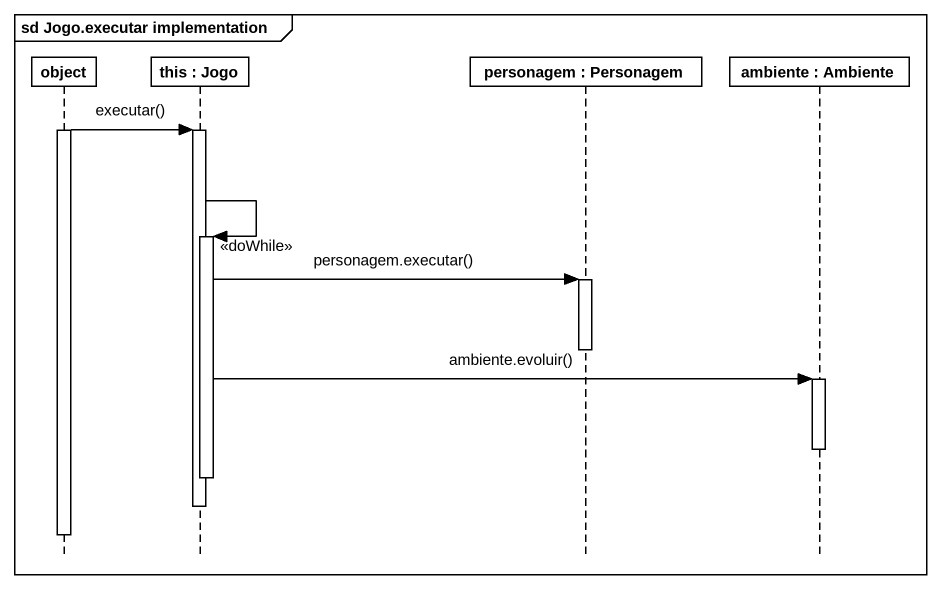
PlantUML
@startuml
mainframe sd Jogo.executar implementation
hide footbox
participant "object" as object_
participant "this : Jogo" as this
participant "personagem : Personagem" as personagem
participant "ambiente : Ambiente" as ambiente

activate object_
object_ -> this : executar()
activate this
this -> this : <<doWhile>>
activate this
this -> personagem : personagem.executar()
activate personagem
deactivate personagem
this -> ambiente : ambiente.evoluir()
activate ambiente
deactivate ambiente
deactivate this
deactivate this
deactivate object_
@enduml
